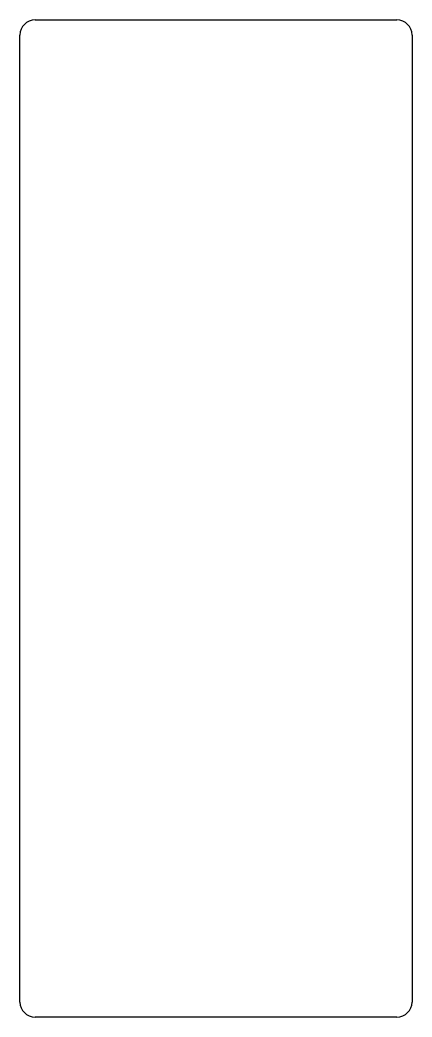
# Model space of a CAD drawing. Header units: millimetres. Extents: x 128.4 to 141.4, y 25.1 to 58.2.
import ezdxf

# ---------------------------------------------------------------- set-up
doc = ezdxf.new("R2010")
doc.units = ezdxf.units.MM

msp = doc.modelspace()

# ---------------------------------------------------------------- linework, layer by layer
for p, q in [((128.949, 58.16), (140.949, 58.16)), ((128.449, 25.55), (128.449, 57.66)), ((141.449, 57.66), (141.449, 25.55)), ((140.949, 25.05), (128.949, 25.05))]:
    msp.add_line(p, q)
for centre, start, end in [((128.949, 57.66), 90, 180), ((140.949, 57.66), 0, 90), ((128.949, 25.55), 180, 270), ((140.949, 25.55), 270, 0)]:
    msp.add_arc(centre, 0.5, start, end)

doc.saveas('drawing.dxf')
